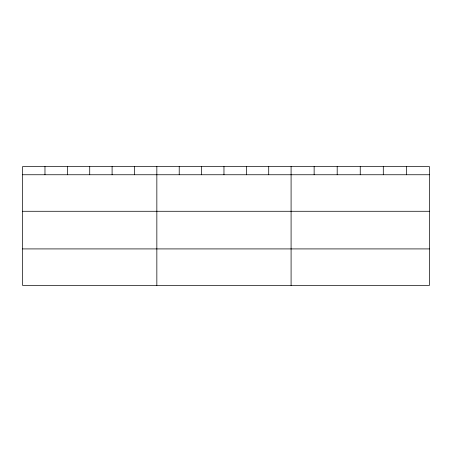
<?xml version="1.0" encoding="UTF-8"?>
<svg xmlns="http://www.w3.org/2000/svg" width="452" height="452" viewBox="0 0 452 452"><rect width="100%" height="100%" fill="white"/><g stroke="black" fill="none" stroke-linecap="round" stroke-linejoin="round"><path stroke-width="0.68" d="M429.4 211.276L429.4 166.551L22.6 166.551L22.6 285.449L429.4 285.449L429.4 211.276L22.6 211.276M22.6 174.749L429.4 174.749M22.6 248.916L429.4 248.916M406.348 166.551L406.348 174.749M383.296 166.551L383.296 174.749M360.244 166.551L360.244 174.749M337.192 166.551L337.192 174.749M314.14 166.551L314.14 174.749M291.088 166.551L291.088 285.449M268.714 166.551L268.714 174.749M246.34 166.551L246.34 174.749M223.966 166.551L223.966 174.749M201.592 166.551L201.592 174.749M179.218 166.551L179.218 174.749M156.844 166.551L156.844 285.449M134.47 166.551L134.47 174.749M112.096 166.551L112.096 174.749M89.722 166.551L89.722 174.749M67.348 166.551L67.348 174.749M44.974 166.551L44.974 174.749"/></g></svg>
